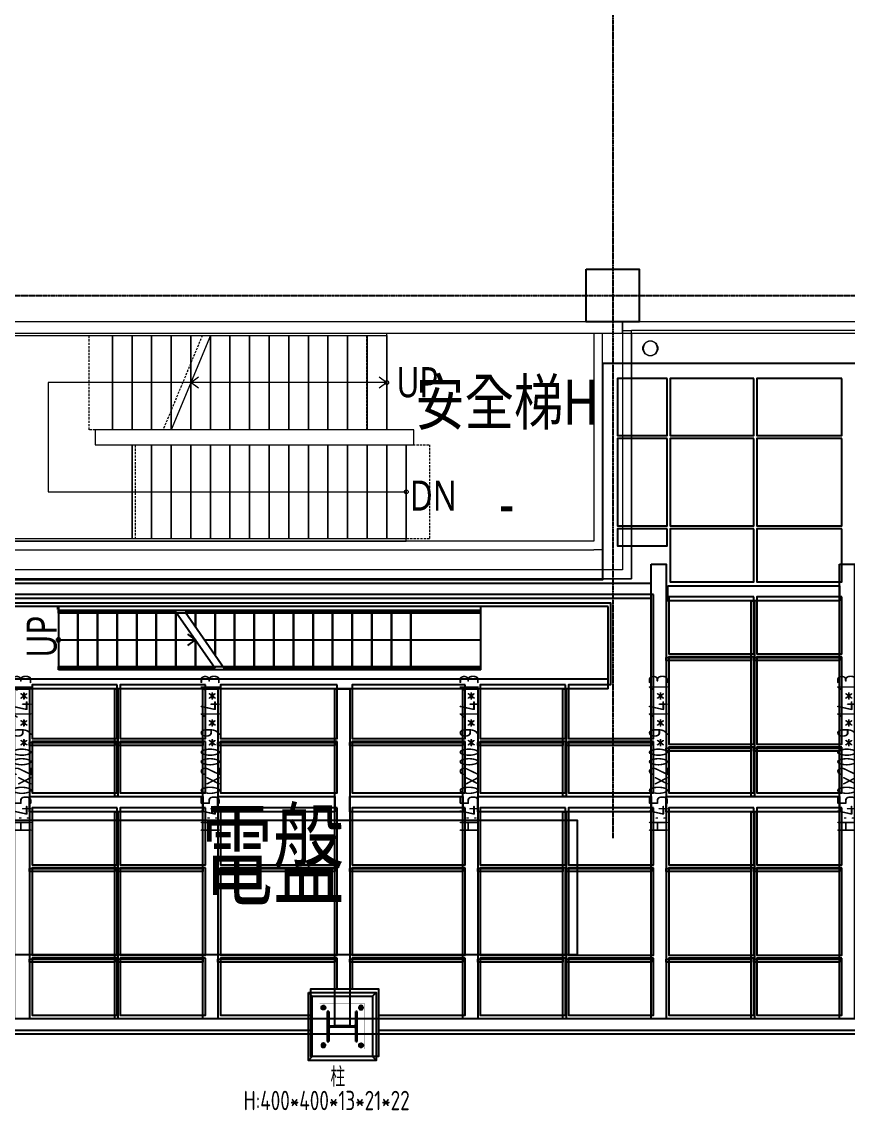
# Model space of a CAD drawing. Extents: x -3450 to 27857, y -1288 to 11880.
# Drawn here: x 6896 to 7993, y -1081 to 363 of the extents above; entities that cross this region are included whole.
import ezdxf
from ezdxf.enums import TextEntityAlignment as Align

# ---------------------------------------------------------------- set-up
doc = ezdxf.new("R2010")
doc.units = 0
for name, pattern in [('188K-SM-03-F20-MECH-鋼構-Y2257103$0$188K-SM-03-F10-MECH-鋼構-Y2257103$0$CENTER', [2, 1.25, -0.25, 0.25, -0.25]), ('X-S-FAB-L20$0$COL-CEN-LIN', [3.25, 2.5, -0.25, 0.25, -0.25]), ('X-S-FAB-L20$0$JJP_虛線(退縮線、投影線、地下室範圍、非屬本工程、圖面分區)', [0.45, 0.3, -0.15]), ('X-S-FAB-L20$0$虛線', [0.004233, 0.002117, -0.002117])]:
    doc.linetypes.add(name, pattern=pattern)
for name, color, linetype in [('188K-SM-03-F20-MECH-EQ-Y2257103$0$06-空調-空調', 21, 'Continuous'), ('188K-SM-03-F20-MECH-鋼構-Y2257103$0$188K-SM-03-F10-MECH-鋼構-Y2257103$0$0-Block Center-Line', 1, '188K-SM-03-F20-MECH-鋼構-Y2257103$0$188K-SM-03-F10-MECH-鋼構-Y2257103$0$CENTER'), ('188K-SM-03-F20-MECH-鋼構-Y2257103$0$188K-SM-03-F10-MECH-鋼構-Y2257103$0$0-CF-AAS-鋼構', 241, 'Continuous'), ('188K-SM-03-F20-MECH-鋼構-Y2257103$0$188K-SM-03-F10-MECH-鋼構-Y2257103$0$X-S-FAB-L20$0$1_l20平面圖_1_A-RAIL', 9, 'Continuous'), ('188K-SM-03-F20-MECH-鋼構-Y2257103$0$188K-SM-03-F10-MECH-鋼構-Y2257103$0$X-S-FAB-L20$0$1_l20平面圖_1_A-STRS', 9, 'Continuous'), ('188K-SM-03-F20-MECH-鋼構-Y2257103$0$188K-SM-03-F10-MECH-鋼構-Y2257103$0$X-S-FAB-L20$0$1_l20平面圖_1_A-TEXT', 9, 'Continuous'), ('188K-SM-03-F20-MECH-鋼構-Y2257103$0$188K-SM-03-F10-MECH-鋼構-Y2257103$0$X-S-FAB-L20$0$1_l20平面圖_1_S-BEAM-SHOW', 9, 'Continuous'), ('X-S-FAB-L20$0$1_l20平面圖_1_A-OBJE-MEP', 8, 'Continuous'), ('X-S-FAB-L20$0$1_l20平面圖_1_A-STRS', 8, 'Continuous'), ('X-S-FAB-L20$0$1_l20平面圖_1_A-TEXT', 8, 'Continuous'), ('X-S-FAB-L20$0$1_l20平面圖_1_A-WALL-EX', 8, 'Continuous'), ('X-S-FAB-L20$0$1_l20平面圖_1_A-WALL-IN', 8, 'Continuous'), ('X-S-FAB-L20$0$1_l20平面圖_1_A-ZONE', 8, 'Continuous'), ('X-S-FAB-L20$0$1_l20平面圖_1_S-SLAB-SHOW', 8, 'Continuous'), ('X-S-FAB-L20$0$BLOCK', 8, 'Continuous'), ('X-S-FAB-L20$0$CCL', 8, 'X-S-FAB-L20$0$COL-CEN-LIN'), ('X-S-FAB-L20$0$COL-S', 8, 'Continuous'), ('X-S-FAB-L20$0$Steel Frame-188K', 8, 'Continuous')]:
    doc.layers.add(name, color=color, linetype=linetype)
doc.styles.add('188K-SM-03-F20-MECH-EQ-Y2257103$0$00-AEX$0$HKEC', font='romans.shx', dxfattribs={"bigfont": 'china.shx'})
doc.styles.add('188K-SM-03-F20-MECH-鋼構-Y2257103$0$188K-SM-03-F10-MECH-鋼構-Y2257103$0$X-F2-L05-E-PPB-EQ-50K$0$AA-TXT', font='isocp.shx', dxfattribs={"width": 0.8, "bigfont": 'china.shx'})
doc.styles.add('188K-SM-03-F20-MECH-鋼構-Y2257103$0$188K-SM-03-F10-MECH-鋼構-Y2257103$0$X-S-FAB-L20$0$Standard', font='', dxfattribs={"width": 0.8})
doc.styles.add('X-S-FAB-L20$0$Standard', font='', dxfattribs={"width": 0.8})
doc.styles.get('188K-SM-03-F20-MECH-鋼構-Y2257103$0$188K-SM-03-F10-MECH-鋼構-Y2257103$0$X-S-FAB-L20$0$Standard').set_extended_font_data('Microsoft JhengHei')
doc.styles.get('X-S-FAB-L20$0$Standard').set_extended_font_data('Microsoft JhengHei')

# ---------------------------------------------------------------- blocks, each defined once
blk = doc.blocks.new('X-S-FAB-L20$0$FAB2-L05')
at = {"layer": 'X-S-FAB-L20$0$CCL'}
for p, q in [((-18480, 11005), (-18480, 0)), ((-26880, 720), (1210, 720))]:
    blk.add_line(p, q, dxfattribs=at)
at = {"layer": 'X-S-FAB-L20$0$COL-S'}
blk.add_lwpolyline([(-18515, 755), (-18445, 755), (-18445, 685), (-18515, 685)], close=True, dxfattribs=at)
blk = doc.blocks.new('X-S-FAB-L20$0$A$C75d98542')
at = {"layer": 'X-S-FAB-L20$0$Steel Frame-188K'}
for points in [[(10800, -116.2), (10175, -116.2), (10175, -200), (10041.2, -200), (10041.2, 90), (5067, 90), (5067, -197.2), (4254.4, -197.2), (4254.4, 90), (-55, 90), (-55, -740)], [(3930, -795), (4680, -795)], [(4770, -795), (5520, -795)]]:
    blk.add_lwpolyline(points, dxfattribs=at)
for points in [[(5152.9, 70), (5087, 70), (5087, -5.5), (5152.9, -5.5)], [(5268, 70), (5157, 70), (5157, -5.5), (5268, -5.5)], [(5385, 70), (5272, 70), (5272, -5.5), (5385, -5.5)], [(5152.9, -9.5), (5087, -9.5), (5087, -125.5), (5152.9, -125.5)], [(5268, -9.5), (5157, -9.5), (5157, -125.5), (5268, -125.5)], [(5385, -9.5), (5272, -9.5), (5272, -125.5), (5385, -125.5)], [(5152.9, -129.5), (5087, -129.5), (5087, -152.2), (5152.9, -152.2)], [(5268, -129.5), (5157, -129.5), (5157, -152.2), (5157, -200), (5268, -200)], [(5385, -129.5), (5272, -129.5), (5272, -200), (5385, -200)], [(5135, -216.5), (4254.4, -216.5), (4254.4, -242.2), (4219.4, -242.2), (4219.4, -324.2), (4267.8, -324.2), (4267.8, -227.7), (5077.8, -227.7), (5077.8, -336.7), (5022, -336.7), (5022, -408), (5135, -408)], [(5268, -220), (5155, -220), (5155, -295.5), (5268, -295.5)], [(5385, -220), (5272, -220), (5272, -295.5), (5385, -295.5)], [(5268, -299.5), (5155, -299.5), (5155, -415.5), (5268, -415.5)], [(5385, -299.5), (5272, -299.5), (5272, -415.5), (5385, -415.5)], [(4423, -336.7), (4310, -336.7), (4310, -408), (4423, -408)], [(4540, -336.7), (4427, -336.7), (4427, -408), (4540, -408)], [(4715, -336.7), (4560, -336.7), (4560, -408), (4715, -408)], [(4885, -336.7), (4735, -336.7), (4735, -408), (4885, -408)], [(5018, -336.7), (4905, -336.7), (4905, -408), (5018, -408)], [(4423, -412), (4310, -412), (4310, -480), (4423, -480)], [(4540, -412), (4427, -412), (4427, -480), (4540, -480)], [(4715, -412), (4560, -412), (4560, -480), (4715, -480)], [(4885, -412), (4735, -412), (4735, -480), (4885, -480)], [(5018, -412), (4905, -412), (4905, -480), (5018, -480)], [(5135, -412), (5022, -412), (5022, -480), (5135, -480)], [(5268, -419.5), (5155, -419.5), (5155, -480), (5268, -480)], [(5385, -419.5), (5272, -419.5), (5272, -480), (5385, -480)], [(4423, -500), (4310, -500), (4310, -575.5), (4423, -575.5)], [(4540, -500), (4427, -500), (4427, -575.5), (4540, -575.5)], [(4715, -500), (4560, -500), (4560, -575.5), (4715, -575.5)], [(4885, -500), (4735, -500), (4735, -575.5), (4885, -575.5)], [(5018, -500), (4905, -500), (4905, -575.5), (5018, -575.5)], [(5135, -500), (5022, -500), (5022, -575.5), (5135, -575.5)], [(5268, -500), (5155, -500), (5155, -575.5), (5268, -575.5)], [(5385, -500), (5272, -500), (5272, -575.5), (5385, -575.5)], [(4423, -579.5), (4310, -579.5), (4310, -695.5), (4423, -695.5)], [(4540, -579.5), (4427, -579.5), (4427, -695.5), (4540, -695.5)], [(4715, -579.5), (4560, -579.5), (4560, -695.5), (4715, -695.5)], [(4885, -579.5), (4735, -579.5), (4735, -695.5), (4885, -695.5)], [(5018, -579.5), (4905, -579.5), (4905, -695.5), (5018, -695.5)], [(5135, -579.5), (5022, -579.5), (5022, -695.5), (5135, -695.5)], [(5268, -579.5), (5155, -579.5), (5155, -695.5), (5268, -695.5)], [(5385, -579.5), (5272, -579.5), (5272, -695.5), (5385, -695.5)], [(4423, -699.5), (4310, -699.5), (4310, -775), (4423, -775)], [(4540, -699.5), (4427, -699.5), (4427, -775), (4540, -775)], [(4715, -699.5), (4560, -699.5), (4560, -775), (4680, -775), (4680, -740), (4715, -740)], [(4885, -699.5), (4735, -699.5), (4735, -740), (4770, -740), (4770, -775), (4885, -775)], [(5018, -699.5), (4905, -699.5), (4905, -775), (5018, -775)], [(5135, -699.5), (5022, -699.5), (5022, -775), (5135, -775)], [(5268, -699.5), (5155, -699.5), (5155, -775), (5268, -775)], [(5385, -699.5), (5272, -699.5), (5272, -775), (5385, -775)], [(4680, -740), (4770, -740), (4770, -830), (4680, -830)]]:
    blk.add_lwpolyline(points, close=True, dxfattribs=at)
blk = doc.blocks.new('X-S-FAB-L20')
at = {"layer": 'X-S-FAB-L20$0$1_l20平面圖_1_A-OBJE-MEP', "color": 8, "lineweight": 0, "ltscale": 10, "flags": 128}
blk.add_lwpolyline([(7739.5, -70, 1), (7720.5, -70, 1)], format="xyb", close=True, dxfattribs=at)
at = {"layer": 'X-S-FAB-L20$0$1_l20平面圖_1_A-OBJE-MEP', "color": 8, "lineweight": 0, "ltscale": 10}
blk.add_circle((7730, -70), 10, dxfattribs=at)
at = {"layer": 'X-S-FAB-L20$0$1_l20平面圖_1_A-STRS', "color": 12, "lineweight": 0, "ltscale": 10}
for p, q in [((6868, -53), (6985.3, -53)), ((6868, -53), (7016, -53)), ((6985.3, -53), (7016, -53)), ((7016, -53), (7380, -53)), ((7016, -53), (7016, -178)), ((7016, -53), (7016, -178)), ((7016, -53), (7016, -178)), ((7016, -178), (7016, -53)), ((7016, -53), (7042, -53)), ((7016, -53), (7016, -178)), ((7042, -53), (7042, -178)), ((7042, -178), (7042, -53)), ((7042, -53), (7068, -53)), ((7042, -53), (7042, -178)), ((7068, -53), (7068, -178)), ((7068, -178), (7068, -53)), ((7068, -53), (7094, -53)), ((7068, -53), (7068, -178)), ((7094, -53), (7094, -178)), ((7094, -178), (7094, -53)), ((7094, -53), (7120, -53)), ((7094, -53), (7094, -178)), ((7146, -53), (7094, -178)), ((7120, -53), (7120, -178)), ((7120, -178), (7120, -53)), ((7120, -53), (7146, -53)), ((7120, -53), (7120, -178)), ((7146, -53), (7146, -178)), ((7146, -178), (7146, -53)), ((7146, -53), (7172, -53)), ((7146, -53), (7146, -178)), ((7146, -53), (7380, -53)), ((7146, -53), (7146, -178)), ((7146, -178), (7146, -53)), ((7146, -53), (7172, -53)), ((7146, -53), (7146, -178)), ((7172, -53), (7172, -178)), ((7172, -178), (7172, -53)), ((7172, -53), (7198, -53)), ((7172, -53), (7172, -178)), ((7172, -53), (7172, -178)), ((7172, -178), (7172, -53)), ((7172, -53), (7198, -53)), ((7172, -53), (7172, -178)), ((7198, -53), (7198, -178)), ((7198, -178), (7198, -53)), ((7198, -53), (7224, -53)), ((7198, -53), (7198, -178)), ((7198, -53), (7198, -178)), ((7198, -178), (7198, -53)), ((7198, -53), (7224, -53)), ((7198, -53), (7198, -178)), ((7224, -53), (7224, -178)), ((7224, -178), (7224, -53)), ((7224, -53), (7250, -53)), ((7224, -53), (7224, -178)), ((7224, -53), (7224, -178)), ((7224, -178), (7224, -53)), ((7224, -53), (7250, -53)), ((7224, -53), (7224, -178)), ((7250, -53), (7250, -178)), ((7250, -178), (7250, -53)), ((7250, -53), (7276, -53)), ((7250, -53), (7250, -178)), ((7250, -53), (7250, -178)), ((7250, -178), (7250, -53)), ((7250, -53), (7276, -53)), ((7250, -53), (7250, -178)), ((7276, -53), (7276, -178)), ((7276, -178), (7276, -53)), ((7276, -53), (7302, -53)), ((7276, -53), (7276, -178)), ((7276, -53), (7276, -178)), ((7276, -178), (7276, -53)), ((7276, -53), (7302, -53)), ((7276, -53), (7276, -178)), ((7302, -53), (7302, -178)), ((7302, -178), (7302, -53)), ((7302, -53), (7328, -53)), ((7302, -53), (7302, -178)), ((7302, -53), (7302, -178)), ((7302, -178), (7302, -53)), ((7302, -53), (7328, -53)), ((7302, -53), (7302, -178)), ((7328, -53), (7328, -178)), ((7328, -178), (7328, -53)), ((7328, -53), (7354, -53)), ((7328, -53), (7328, -178)), ((7328, -53), (7328, -178)), ((7328, -178), (7328, -53)), ((7328, -53), (7354, -53)), ((7328, -53), (7328, -178)), ((7354, -53), (7354, -178)), ((7354, -178), (7354, -53)), ((7354, -53), (7380, -53)), ((7354, -53), (7354, -178)), ((7354, -53), (7354, -178)), ((7354, -178), (7354, -53)), ((7354, -53), (7380, -53)), ((7354, -53), (7354, -178)), ((7380, -53), (7380, -178)), ((7380, -53), (7380, -178)), ((7380, -53), (7380, -178)), ((7380, -53), (7380, -178)), ((7120, -115.5), (7120, -178)), ((7120, -178), (7120, -115.5)), ((7120, -115.5), (7120, -178)), ((7016, -178), (6993, -178)), ((6993, -178), (6993, -198)), ((7016, -178), (6993, -178)), ((6993, -178), (6993, -198)), ((7380, -178), (7016, -178)), ((7042, -178), (7016, -178)), ((7068, -178), (7042, -178)), ((7094, -178), (7068, -178)), ((7120, -178), (7094, -178)), ((7380, -178), (7094, -178)), ((7120, -178), (7094, -178)), ((7146, -178), (7120, -178)), ((7146, -178), (7120, -178)), ((7172, -178), (7146, -178)), ((7172, -178), (7146, -178)), ((7198, -178), (7172, -178)), ((7198, -178), (7172, -178)), ((7224, -178), (7198, -178)), ((7224, -178), (7198, -178)), ((7250, -178), (7224, -178)), ((7250, -178), (7224, -178)), ((7276, -178), (7250, -178)), ((7276, -178), (7250, -178)), ((7302, -178), (7276, -178)), ((7302, -178), (7276, -178)), ((7328, -178), (7302, -178)), ((7328, -178), (7302, -178)), ((7354, -178), (7328, -178)), ((7354, -178), (7328, -178)), ((7380, -178), (7354, -178)), ((7380, -178), (7354, -178)), ((6993, -198), (7042, -198)), ((6993, -198), (7042, -198)), ((7042, -198), (7406, -198)), ((7042, -323), (7042, -198)), ((7042, -323), (7042, -198)), ((7042, -198), (7042, -323)), ((7042, -323), (7042, -198)), ((7042, -198), (7068, -198)), ((7068, -323), (7068, -198)), ((7068, -198), (7068, -323)), ((7068, -323), (7068, -198)), ((7068, -198), (7094, -198)), ((7094, -323), (7094, -198)), ((7094, -198), (7094, -323)), ((7094, -323), (7094, -198)), ((7094, -198), (7120, -198)), ((7120, -323), (7120, -198)), ((7120, -198), (7120, -323)), ((7120, -323), (7120, -198)), ((7120, -198), (7146, -198)), ((7146, -323), (7146, -198)), ((7146, -198), (7146, -323)), ((7146, -323), (7146, -198)), ((7146, -198), (7172, -198)), ((7172, -323), (7172, -198)), ((7172, -198), (7172, -323)), ((7172, -323), (7172, -198)), ((7172, -198), (7198, -198)), ((7198, -323), (7198, -198)), ((7198, -198), (7198, -323)), ((7198, -323), (7198, -198)), ((7198, -198), (7224, -198)), ((7224, -323), (7224, -198)), ((7224, -198), (7224, -323)), ((7224, -323), (7224, -198)), ((7224, -198), (7250, -198)), ((7250, -323), (7250, -198)), ((7250, -198), (7250, -323)), ((7250, -323), (7250, -198)), ((7250, -198), (7276, -198)), ((7276, -323), (7276, -198)), ((7276, -198), (7276, -323)), ((7276, -323), (7276, -198)), ((7276, -198), (7302, -198)), ((7302, -323), (7302, -198)), ((7302, -198), (7302, -323)), ((7302, -323), (7302, -198)), ((7302, -198), (7328, -198)), ((7328, -323), (7328, -198)), ((7328, -198), (7328, -323)), ((7328, -323), (7328, -198)), ((7328, -198), (7354, -198)), ((7354, -323), (7354, -198)), ((7354, -198), (7354, -323)), ((7354, -323), (7354, -198)), ((7354, -198), (7380, -198)), ((7380, -323), (7380, -198)), ((7380, -198), (7380, -323)), ((7380, -323), (7380, -198)), ((7380, -198), (7406, -198)), ((7406, -323), (7406, -198)), ((7406, -198), (7406, -323)), ((7042, -323), (6868, -323)), ((7042, -323), (6868, -323)), ((7406, -323), (7042, -323)), ((7068, -323), (7042, -323)), ((7094, -323), (7068, -323)), ((7120, -323), (7094, -323)), ((7146, -323), (7120, -323)), ((7172, -323), (7146, -323)), ((7198, -323), (7172, -323)), ((7224, -323), (7198, -323)), ((7250, -323), (7224, -323)), ((7276, -323), (7250, -323)), ((7302, -323), (7276, -323)), ((7328, -323), (7302, -323)), ((7354, -323), (7328, -323)), ((7380, -323), (7354, -323)), ((7406, -323), (7380, -323))]:
    blk.add_line(p, q, dxfattribs=at)
at = {"layer": 'X-S-FAB-L20$0$1_l20平面圖_1_A-STRS', "color": 12, "linetype": 'X-S-FAB-L20$0$虛線', "lineweight": 0, "ltscale": 10}
for p, q in [((6868, -53), (6985.3, -53)), ((6985.3, -53), (7016, -53)), ((7016, -53), (7135.2, -53)), ((7016, -178), (6993, -178)), ((6993, -178), (6993, -198)), ((7083.2, -178), (7016, -178)), ((6993, -198), (7042, -198)), ((7042, -198), (7406, -198)), ((7042, -323), (6868, -323)), ((7406, -323), (7042, -323))]:
    blk.add_line(p, q, dxfattribs=at)
at = {"layer": 'X-S-FAB-L20$0$1_l20平面圖_1_A-STRS', "color": 12, "linetype": 'X-S-FAB-L20$0$JJP_虛線(退縮線、投影線、地下室範圍、非屬本工程、圖面分區)', "lineweight": 0, "ltscale": 10}
for p, q in [((6868, -53), (7016, -53)), ((6985.3, -178), (6985.3, -53)), ((6985.3, -178), (6985.3, -53)), ((7016, -53), (7016, -178)), ((7016, -53), (7016, -178)), ((7016, -53), (7016, -178)), ((7016, -178), (7016, -53)), ((7016, -53), (7042, -53)), ((7016, -53), (7016, -178)), ((7042, -53), (7042, -178)), ((7042, -178), (7042, -53)), ((7042, -53), (7068, -53)), ((7042, -53), (7042, -178)), ((7068, -53), (7068, -178)), ((7068, -178), (7068, -53)), ((7068, -53), (7094, -53)), ((7068, -53), (7068, -178)), ((7135.2, -53), (7083.2, -178)), ((7094, -53), (7094, -152)), ((7094, -152), (7094, -53)), ((7094, -53), (7120, -53)), ((7094, -53), (7094, -152)), ((7120, -53), (7120, -89.5)), ((7120, -89.5), (7120, -53)), ((7120, -53), (7135.2, -53)), ((7120, -53), (7120, -89.5)), ((7353.6, -178), (7353.6, -53)), ((7353.6, -178), (7353.6, -53)), ((6993, -178), (6985.3, -178)), ((6993, -178), (6985.3, -178)), ((7016, -178), (6993, -178)), ((6993, -178), (6993, -198)), ((7042, -178), (7016, -178)), ((7068, -178), (7042, -178)), ((7083.2, -178), (7068, -178)), ((6993, -198), (7042, -198)), ((7042, -323), (7042, -198)), ((7042, -323), (7042, -198)), ((7042, -198), (7042, -323)), ((7042, -323), (7042, -198)), ((7042, -198), (7068, -198)), ((7046.7, -323), (7046.7, -198)), ((7046.7, -323), (7046.7, -198)), ((7068, -323), (7068, -198)), ((7068, -198), (7068, -323)), ((7068, -323), (7068, -198)), ((7068, -198), (7094, -198)), ((7094, -323), (7094, -198)), ((7094, -198), (7094, -323)), ((7094, -323), (7094, -198)), ((7094, -198), (7120, -198)), ((7120, -323), (7120, -198)), ((7120, -198), (7120, -323)), ((7120, -323), (7120, -198)), ((7120, -198), (7146, -198)), ((7146, -323), (7146, -198)), ((7146, -198), (7146, -323)), ((7146, -323), (7146, -198)), ((7146, -198), (7172, -198)), ((7172, -323), (7172, -198)), ((7172, -198), (7172, -323)), ((7172, -323), (7172, -198)), ((7172, -198), (7198, -198)), ((7198, -323), (7198, -198)), ((7198, -198), (7198, -323)), ((7198, -323), (7198, -198)), ((7198, -198), (7224, -198)), ((7224, -323), (7224, -198)), ((7224, -198), (7224, -323)), ((7224, -323), (7224, -198)), ((7224, -198), (7250, -198)), ((7250, -323), (7250, -198)), ((7250, -198), (7250, -323)), ((7250, -323), (7250, -198)), ((7250, -198), (7276, -198)), ((7276, -323), (7276, -198)), ((7276, -198), (7276, -323)), ((7276, -323), (7276, -198)), ((7276, -198), (7302, -198)), ((7302, -323), (7302, -198)), ((7302, -198), (7302, -323)), ((7302, -323), (7302, -198)), ((7302, -198), (7328, -198)), ((7328, -323), (7328, -198)), ((7328, -198), (7328, -323)), ((7328, -323), (7328, -198)), ((7328, -198), (7354, -198)), ((7354, -323), (7354, -198)), ((7354, -198), (7354, -323)), ((7354, -323), (7354, -198)), ((7354, -198), (7380, -198)), ((7380, -323), (7380, -198)), ((7380, -198), (7380, -323)), ((7380, -323), (7380, -198)), ((7380, -198), (7406, -198)), ((7406, -198), (7436.7, -198)), ((7406, -198), (7436.7, -198)), ((7406, -323), (7406, -198)), ((7406, -198), (7406, -323)), ((7436.7, -198), (7436.7, -323)), ((7436.7, -198), (7436.7, -323)), ((7042, -323), (6868, -323)), ((7068, -323), (7042, -323)), ((7094, -323), (7068, -323)), ((7120, -323), (7094, -323)), ((7146, -323), (7120, -323)), ((7172, -323), (7146, -323)), ((7198, -323), (7172, -323)), ((7224, -323), (7198, -323)), ((7250, -323), (7224, -323)), ((7276, -323), (7250, -323)), ((7302, -323), (7276, -323)), ((7328, -323), (7302, -323)), ((7354, -323), (7328, -323)), ((7380, -323), (7354, -323)), ((7406, -323), (7380, -323)), ((7436.7, -323), (7406, -323)), ((7436.7, -323), (7406, -323))]:
    blk.add_line(p, q, dxfattribs=at)
at = {"layer": 'X-S-FAB-L20$0$1_l20平面圖_1_A-STRS', "color": 8, "lineweight": 0, "ltscale": 10}
for p, q in [((7016, -115.5), (6930.5, -115.5)), ((6930.5, -115.5), (6930.5, -260.5)), ((7354, -115.5), (7016, -115.5)), ((7120, -115.5), (7130, -108)), ((7354, -115.5), (7120, -115.5)), ((7130, -123), (7120, -115.5)), ((7380, -115.5), (7354, -115.5)), ((7380, -115.5), (7354, -115.5)), ((7370, -108), (7380, -115.5)), ((7380, -115.5), (7370, -123)), ((6930.5, -260.5), (7042, -260.5)), ((7042, -260.5), (7380, -260.5)), ((7380, -260.5), (7406, -260.5))]:
    blk.add_line(p, q, dxfattribs=at)
at = {"layer": 'X-S-FAB-L20$0$1_l20平面圖_1_A-STRS', "color": 8, "lineweight": 0, "ltscale": 10, "flags": 128}
for points in [[(7380, -118, -1), (7380, -113, -1)], [(7406, -263, -1), (7406, -258, -1)]]:
    blk.add_lwpolyline(points, format="xyb", close=True, dxfattribs=at)
at = {"layer": 'X-S-FAB-L20$0$1_l20平面圖_1_A-WALL-EX', "color": 4, "lineweight": 0, "ltscale": 10}
blk.add_line((7705, -35), (7693, -35), dxfattribs=at)
blk.add_line((7705, -35), (7693, -35), dxfattribs=at)
at = {"layer": 'X-S-FAB-L20$0$1_l20平面圖_1_A-WALL-EX', "color": 6, "lineweight": 0, "ltscale": 10}
for p, q in [((7693, -35), (7693, -46.5)), ((7693, -46.5), (7705, -46.5)), ((7693, -46.5), (7705, -46.5)), ((12670, -46.5), (7705, -46.5))]:
    blk.add_line(p, q, dxfattribs=at)
at = {"layer": 'X-S-FAB-L20$0$1_l20平面圖_1_A-WALL-EX', "color": 6, "lineweight": 0, "ltscale": 10, "flags": 128}
for points in [[(7693, -35), (7693, -364)], [(7705, -35), (7693, -35)], [(7705, -364), (7705, -46.5)], [(7705, -50), (7705, -46.5)], [(7705, -50), (12670, -50)], [(7693, -364), (6827, -364)], [(7705, -376), (7705, -364)], [(6815, -376), (7705, -376)]]:
    blk.add_lwpolyline(points, dxfattribs=at)
at = {"layer": 'X-S-FAB-L20$0$1_l20平面圖_1_A-WALL-EX', "color": 4, "lineweight": 0, "ltscale": 10, "flags": 128}
blk.add_lwpolyline([(12673.5, -35), (7705, -35)], dxfattribs=at)
at = {"layer": 'X-S-FAB-L20$0$1_l20平面圖_1_A-WALL-EX', "color": 12, "lineweight": 0, "ltscale": 10, "flags": 128}
blk.add_lwpolyline([(7705, -50), (12670, -50)], dxfattribs=at)
blk.add_lwpolyline([(7705, -50), (12670, -50)], dxfattribs=at)
at = {"layer": 'X-S-FAB-L20$0$1_l20平面圖_1_A-WALL-IN', "color": 3, "lineweight": 0, "ltscale": 10, "flags": 128}
for points in [[(7645, -35), (6875, -35)], [(7693, -50), (7693, -35)], [(6865, -50), (7655, -50)], [(7655, -50), (7655, -326)], [(7666.3, -50), (7693, -50)], [(7666.3, -337.3), (7666.3, -50)], [(7655, -326), (6865, -326)], [(6865, -337.3), (7655, -337.3)], [(7666.3, -337.3), (7655, -337.3)]]:
    blk.add_lwpolyline(points, dxfattribs=at)
at = {"layer": 'X-S-FAB-L20$0$1_l20平面圖_1_S-SLAB-SHOW', "color": 15, "lineweight": 0, "ltscale": 10, "flags": 128}
blk.add_lwpolyline([(7705, -376), (6815, -376), (6815, -326), (7406, -326), (7406, -198), (7416, -198), (7416, -178), (7380, -178), (7380, -50), (7705, -50)], close=True, dxfattribs=at)
at = {"layer": 'X-S-FAB-L20$0$BLOCK'}
blk.add_blockref('X-S-FAB-L20$0$FAB2-L05', (26160, -720), dxfattribs=at)
at = {"layer": 'X-S-FAB-L20$0$Steel Frame-188K'}
blk.add_blockref('X-S-FAB-L20$0$A$C75d98542', (2599.3, -180), dxfattribs=at)
at = {"layer": 'X-S-FAB-L20$0$1_l20平面圖_1_A-TEXT', "color": 6, "linetype": 'Continuous', "lineweight": 0, "char_height": 40, "attachment_point": 4, "style": 'X-S-FAB-L20$0$Standard'}
for s, insert in [('\\A1;{\\pql;\\fMicrosoft JhengHei|b0|i0|c136|p34;UP}', (7393, -115.2)), ('\\A1;{\\pql;\\fMicrosoft JhengHei|b0|i0|c136|p34;DN}', (7410.8, -265.5))]:
    blk.add_mtext(s, dxfattribs=dict(at, insert=insert))
at = {"layer": 'X-S-FAB-L20$0$1_l20平面圖_1_A-ZONE', "color": 59, "linetype": 'Continuous', "lineweight": 0, "char_height": 60, "attachment_point": 2, "style": 'X-S-FAB-L20$0$Standard'}
for s, insert in [('\\A1;{\\pqc;\\pt0;\\fMicrosoft JhengHei|b0|i0|c136|p34;安全梯H}', (7539.3, -111.5)), ('\\A1;{\\pqc;\\pt0;\\fMicrosoft JhengHei|b0|i0|c136|p34;-}', (7539.3, -245.6))]:
    blk.add_mtext(s, dxfattribs=dict(at, insert=insert))
blk = doc.blocks.new('188K-SM-03-F20-MECH-EQ-Y2257103')
at = {"color": 1, "ltscale": 1000}
blk.add_lwpolyline([(6840.02, -875), (6840.02, -696.25), (7633.021, -696.25), (7633.021, -875)], close=True, dxfattribs=at)
at = {"layer": '188K-SM-03-F20-MECH-EQ-Y2257103$0$06-空調-空調', "ltscale": 1000, "style": '188K-SM-03-F20-MECH-EQ-Y2257103$0$00-AEX$0$HKEC', "width": 0.8}
blk.add_text('電盤', height=125, dxfattribs=at).set_placement((7134.123, -846.58), align=Align.BOTTOM_LEFT)
blk = doc.blocks.new('*U1062')
blk.add_circle((0, 0), 24.5)
at = {"layer": '188K-SM-03-F20-MECH-鋼構-Y2257103$0$188K-SM-03-F10-MECH-鋼構-Y2257103$0$0-Block Center-Line'}
for p, q in [((0, -34), (0, 34)), ((-34, 0), (34, 0))]:
    blk.add_line(p, q, dxfattribs=at)
blk = doc.blocks.new('188K-SM-03-F20-MECH-鋼構-Y2257103$0$AUDIT_I_250817102654-3')
for p, q in [((200, 200), (-200, 200)), ((-200, 200), (-200, 179)), ((-28.5, 179), (-200, 179)), ((-6.5, 157), (-6.5, -157)), ((0, 200), (0, -200)), ((6.5, 157), (6.5, -157)), ((200, 179), (28.5, 179)), ((200, 179), (200, 200)), ((-200, -179), (-28.5, -179)), ((-200, -179), (-200, -200)), ((-200, -200), (200, -200)), ((28.5, -179), (200, -179)), ((200, -200), (200, -179))]:
    blk.add_line(p, q)
for centre, start, end in [((-28.5, 157), 0, 90), ((28.5, 157), 90, 180), ((-28.5, -157), 270, 360), ((28.5, -157), 180, 270)]:
    blk.add_arc(centre, 22, start, end)
blk = doc.blocks.new('188K-SM-03-F20-MECH-鋼構-Y2257103$0$188K-SM-03-F10-MECH-鋼構-Y2257103$0$A$C1e76e784')
for p, q in [((50, 850), (0, 900)), ((850, 850), (900, 900)), ((0, 0), (50, 50)), ((850, 50), (900, 0))]:
    blk.add_line(p, q)
for points in [[(0, 900), (900, 900), (900, 0), (0, 0)], [(50, 850), (850, 850), (850, 50), (50, 50)]]:
    blk.add_lwpolyline(points, close=True)
at = {"color": 3, "const_width": 1}
blk.add_lwpolyline([(150, 750), (750, 750), (750, 150), (150, 150)], close=True, dxfattribs=at)
at = {"yscale": 1.083333333333333, "zscale": 1.083333333333333, "rotation": 180}
for p, xscale in [((200, 700), 1.083333333333333), ((700, 700), -1.083333333333333)]:
    blk.add_blockref('*U1062', p, dxfattribs=dict(at, xscale=xscale))
at = {"rotation": 90}
blk.add_blockref('188K-SM-03-F20-MECH-鋼構-Y2257103$0$AUDIT_I_250817102654-3', (450, 450), dxfattribs=at)
at = {"yscale": 1.083333333333333, "zscale": 1.083333333333333}
for p, xscale in [((200, 200), -1.083333333333333), ((700, 200), 1.083333333333333)]:
    blk.add_blockref('*U1062', p, dxfattribs=dict(at, xscale=xscale))
blk = doc.blocks.new('188K-SM-03-F20-MECH-鋼構-Y2257103$0$A$C3848be83')
for points in [[(-10636.9, -29), (-10636.9, -289), (-10641, -289), (-10641, -29)], [(-10754, -104.5), (-10641, -104.5), (-10641, -108.5), (-10754, -108.5)], [(-10636.9, -104.5), (-10524, -104.5), (-10524, -108.5), (-10636.9, -108.5)], [(-11481.9, -145.7), (-11481.9, -289), (-11486, -289), (-11486, -145.7)], [(-10886.9, -145.7), (-10886.9, -289), (-10891, -289), (-10891, -145.7)], [(-11599, -217), (-11486, -217), (-11486, -221), (-11599, -221)], [(-11481.9, -217), (-11369, -217), (-11369, -221), (-11481.9, -221)], [(-11349, -217), (-11194, -217), (-11194, -221), (-11349, -221)], [(-11174, -217), (-11024, -217), (-11024, -221), (-11174, -221)], [(-11004, -217), (-10891, -217), (-10891, -221), (-11004, -221)], [(-10886.9, -217), (-10774, -217), (-10774, -221), (-10886.9, -221)], [(-10754, -224.5), (-10641, -224.5), (-10641, -228.5), (-10754, -228.5)], [(-10636.9, -224.5), (-10524, -224.5), (-10524, -228.5), (-10636.9, -228.5)], [(-11481.9, -309), (-11481.9, -584), (-11486, -584), (-11486, -309)], [(-10886.9, -309), (-10886.9, -584), (-10891, -584), (-10891, -309)], [(-10636.9, -309), (-10636.9, -584), (-10641, -584), (-10641, -309)], [(-11599, -384.5), (-11486, -384.5), (-11486, -388.5), (-11599, -388.5)], [(-11481.9, -384.5), (-11369, -384.5), (-11369, -388.5), (-11481.9, -388.5)], [(-11349, -384.5), (-11194, -384.5), (-11194, -388.5), (-11349, -388.5)], [(-11174, -384.5), (-11024, -384.5), (-11024, -388.5), (-11174, -388.5)], [(-11004, -384.5), (-10891, -384.5), (-10891, -388.5), (-11004, -388.5)], [(-10886.9, -384.5), (-10774, -384.5), (-10774, -388.5), (-10886.9, -388.5)], [(-10754, -384.5), (-10641, -384.5), (-10641, -388.5), (-10754, -388.5)], [(-10636.9, -384.5), (-10524, -384.5), (-10524, -388.5), (-10636.9, -388.5)], [(-11599, -504.5), (-11486, -504.5), (-11486, -508.5), (-11599, -508.5)], [(-11481.9, -504.5), (-11369, -504.5), (-11369, -508.5), (-11481.9, -508.5)], [(-11349, -504.5), (-11194, -504.5), (-11194, -508.5), (-11349, -508.5)], [(-11174, -504.5), (-11024, -504.5), (-11024, -508.5), (-11174, -508.5)], [(-11004, -504.5), (-10891, -504.5), (-10891, -508.5), (-11004, -508.5)], [(-10886.9, -504.5), (-10774, -504.5), (-10774, -508.5), (-10886.9, -508.5)], [(-10754, -504.5), (-10641, -504.5), (-10641, -508.5), (-10754, -508.5)], [(-10636.9, -504.5), (-10524, -504.5), (-10524, -508.5), (-10636.9, -508.5)]]:
    blk.add_lwpolyline(points, close=True)
at = {"layer": '188K-SM-03-F20-MECH-鋼構-Y2257103$0$188K-SM-03-F10-MECH-鋼構-Y2257103$0$0-CF-AAS-鋼構', "color": 181}
for points in [[(-10774, 19.7), (-10754, 19.7), (-10754, -584), (-10774, -584)], [(-10524, 19.7), (-10504, 19.7), (-10504, -584), (-10524, -584)], [(-10752, -9), (-10524, -9), (-10524, -29), (-10752, -29)], [(-11619, -145.7), (-11599, -145.7), (-11599, -584), (-11619, -584)], [(-11369, -145.7), (-11349, -145.7), (-11349, -584), (-11369, -584)], [(-11024, -145.7), (-11004, -145.7), (-11004, -584), (-11024, -584)], [(-11599, -289), (-11369, -289), (-11369, -309), (-11599, -309)], [(-11349, -289), (-11194, -289), (-11194, -309), (-11349, -309)], [(-11174, -289), (-11024, -289), (-11024, -309), (-11174, -309)], [(-11004, -289), (-10774, -289), (-10774, -309), (-11004, -309)], [(-10754, -289), (-10524, -289), (-10524, -309), (-10754, -309)]]:
    blk.add_lwpolyline(points, close=True, dxfattribs=at)
at = {"layer": '188K-SM-03-F20-MECH-鋼構-Y2257103$0$188K-SM-03-F10-MECH-鋼構-Y2257103$0$0-CF-AAS-鋼構', "color": 140}
blk.add_lwpolyline([(-10774.1, -6.2), (-11654.6, -6.2), (-11654.6, -25.5), (-10774, -25.5)], dxfattribs=at)
for points in [[(-11194, -145.7), (-11174, -145.7), (-11174, -593.3), (-11194, -593.3)], [(-15934, -604), (-1389.3, -604), (-1389.3, -584), (-15934, -584)]]:
    blk.add_lwpolyline(points, close=True, dxfattribs=at)
at = {"layer": '188K-SM-03-F20-MECH-鋼構-Y2257103$0$188K-SM-03-F10-MECH-鋼構-Y2257103$0$X-S-FAB-L20$0$1_l20平面圖_1_A-RAIL', "color": 253, "ltscale": 10, "true_color": 0x9898cc}
for p, q in [((-11561.8, -36.7), (-11561.8, -40.7)), ((-11560.8, -36.6), (-11560.8, -40.9)), ((-11560.8, -45.7), (-11560.8, -41.4)), ((-11560.8, -41.4), (-11092.8, -41.4)), ((-11452.5, -45.2), (-11452.5, -41.8)), ((-11368.7, -45.2), (-11368.7, -41.8)), ((-11284.9, -45.2), (-11284.9, -41.8)), ((-11201.1, -45.2), (-11201.1, -41.8)), ((-11092.8, -41.4), (-10999.9, -41.4)), ((-11007.8, -45.2), (-11007.8, -41.8)), ((-10999.9, -120.7), (-10999.9, -36.7)), ((-11092.8, -45.7), (-11560.8, -45.7)), ((-11450.8, -43.5), (-11454.2, -43.5)), ((-11367, -43.5), (-11370.4, -43.5)), ((-11283.2, -43.5), (-11286.6, -43.5)), ((-11199.4, -43.5), (-11202.8, -43.5)), ((-10999.9, -45.7), (-11092.8, -45.7)), ((-11006.1, -43.5), (-11009.5, -43.5)), ((-11560.8, -120.7), (-11560.8, -116.4)), ((-11560.8, -116.4), (-11092.8, -116.4)), ((-11092.8, -120.7), (-11560.8, -120.7)), ((-11450.8, -118.5), (-11454.2, -118.5)), ((-11452.5, -120.2), (-11452.5, -116.8)), ((-11367, -118.5), (-11370.4, -118.5)), ((-11368.7, -120.2), (-11368.7, -116.8)), ((-11283.2, -118.5), (-11286.6, -118.5)), ((-11284.9, -120.2), (-11284.9, -116.8)), ((-11199.4, -118.5), (-11202.8, -118.5)), ((-11201.1, -120.2), (-11201.1, -116.8)), ((-11092.8, -116.4), (-10999.9, -116.4)), ((-10999.9, -120.7), (-11092.8, -120.7))]:
    blk.add_line(p, q, dxfattribs=at)
at = {"layer": '188K-SM-03-F20-MECH-鋼構-Y2257103$0$188K-SM-03-F10-MECH-鋼構-Y2257103$0$X-S-FAB-L20$0$1_l20平面圖_1_A-STRS', "color": 253, "ltscale": 10, "true_color": 0x9898cc}
for p, q in [((-11405.9, -41.9), (-11560.8, -41.9)), ((-11560.8, -41.9), (-11560.8, -43.5)), ((-11092.8, -41.9), (-11393.7, -41.9)), ((-11092.8, -43.5), (-11092.8, -41.9)), ((-10999.9, -41.9), (-11092.8, -41.9)), ((-11092.8, -41.9), (-11092.8, -43.5)), ((-11560.8, -43.5), (-11404.8, -43.5)), ((-11404.8, -43.5), (-11560.8, -43.5)), ((-11560.8, -43.5), (-11560.8, -118.5)), ((-11560.8, -43.5), (-11560.8, -118.5)), ((-11534.8, -43.5), (-11560.8, -43.5)), ((-11534.8, -43.5), (-11534.8, -118.5)), ((-11534.8, -118.5), (-11534.8, -43.5)), ((-11534.8, -43.5), (-11534.8, -118.5)), ((-11508.8, -43.5), (-11534.8, -43.5)), ((-11508.8, -43.5), (-11508.8, -118.5)), ((-11508.8, -118.5), (-11508.8, -43.5)), ((-11508.8, -43.5), (-11508.8, -118.5)), ((-11482.8, -43.5), (-11508.8, -43.5)), ((-11482.8, -43.5), (-11482.8, -118.5)), ((-11482.8, -118.5), (-11482.8, -43.5)), ((-11482.8, -43.5), (-11482.8, -118.5)), ((-11456.8, -43.5), (-11482.8, -43.5)), ((-11456.8, -43.5), (-11456.8, -118.5)), ((-11456.8, -118.5), (-11456.8, -43.5)), ((-11456.8, -43.5), (-11456.8, -118.5)), ((-11430.8, -43.5), (-11456.8, -43.5)), ((-11430.8, -43.5), (-11430.8, -118.5)), ((-11430.8, -118.5), (-11430.8, -43.5)), ((-11430.8, -43.5), (-11430.8, -118.5)), ((-11404.8, -43.5), (-11430.8, -43.5)), ((-11404.8, -43.5), (-11404.8, -118.5)), ((-11404.8, -118.5), (-11404.8, -43.5)), ((-11404.8, -43.5), (-11404.8, -118.5)), ((-11404.8, -43.5), (-11352.8, -118.5)), ((-11392.6, -43.5), (-11092.8, -43.5)), ((-11092.8, -43.5), (-11392.6, -43.5)), ((-11378.8, -43.5), (-11392.6, -43.5)), ((-11392.6, -43.5), (-11340.6, -118.5)), ((-11378.8, -43.5), (-11378.8, -63.5)), ((-11378.8, -63.5), (-11378.8, -43.5)), ((-11378.8, -43.5), (-11378.8, -63.5)), ((-11352.8, -43.5), (-11378.8, -43.5)), ((-11352.8, -43.5), (-11352.8, -101)), ((-11352.8, -101), (-11352.8, -43.5)), ((-11352.8, -43.5), (-11352.8, -101)), ((-11326.8, -43.5), (-11352.8, -43.5)), ((-11326.8, -43.5), (-11326.8, -118.5)), ((-11326.8, -118.5), (-11326.8, -43.5)), ((-11326.8, -43.5), (-11326.8, -118.5)), ((-11300.8, -43.5), (-11326.8, -43.5)), ((-11300.8, -43.5), (-11300.8, -118.5)), ((-11300.8, -118.5), (-11300.8, -43.5)), ((-11300.8, -43.5), (-11300.8, -118.5)), ((-11274.8, -43.5), (-11300.8, -43.5)), ((-11274.8, -43.5), (-11274.8, -118.5)), ((-11274.8, -118.5), (-11274.8, -43.5)), ((-11274.8, -43.5), (-11274.8, -118.5)), ((-11248.8, -43.5), (-11274.8, -43.5)), ((-11248.8, -43.5), (-11248.8, -118.5)), ((-11248.8, -118.5), (-11248.8, -43.5)), ((-11248.8, -43.5), (-11248.8, -118.5)), ((-11222.8, -43.5), (-11248.8, -43.5)), ((-11222.8, -43.5), (-11222.8, -118.5)), ((-11222.8, -118.5), (-11222.8, -43.5)), ((-11222.8, -43.5), (-11222.8, -118.5)), ((-11196.8, -43.5), (-11222.8, -43.5)), ((-11196.8, -43.5), (-11196.8, -118.5)), ((-11196.8, -118.5), (-11196.8, -43.5)), ((-11196.8, -43.5), (-11196.8, -118.5)), ((-11170.8, -43.5), (-11196.8, -43.5)), ((-11170.8, -43.5), (-11170.8, -118.5)), ((-11170.8, -118.5), (-11170.8, -43.5)), ((-11170.8, -43.5), (-11170.8, -118.5)), ((-11144.8, -43.5), (-11170.8, -43.5)), ((-11144.8, -43.5), (-11144.8, -118.5)), ((-11144.8, -118.5), (-11144.8, -43.5)), ((-11144.8, -43.5), (-11144.8, -118.5)), ((-11118.8, -43.5), (-11144.8, -43.5)), ((-11118.8, -43.5), (-11118.8, -118.5)), ((-11118.8, -118.5), (-11118.8, -43.5)), ((-11118.8, -43.5), (-11118.8, -118.5)), ((-11092.8, -43.5), (-11118.8, -43.5)), ((-11092.8, -43.5), (-10999.9, -43.5)), ((-10999.9, -43.5), (-11092.8, -43.5)), ((-11092.8, -43.5), (-11092.8, -118.5)), ((-11092.8, -43.5), (-11092.8, -118.5)), ((-11092.8, -118.5), (-11092.8, -43.5)), ((-10999.9, -43.5), (-11092.8, -43.5)), ((-11092.8, -43.5), (-11092.8, -118.5)), ((-11560.8, -81), (-11534.8, -81)), ((-11534.8, -81), (-11378.8, -81)), ((-11378.8, -81), (-11388.8, -73.5)), ((-11388.8, -88.5), (-11378.8, -81)), ((-11378.8, -81), (-11378.8, -118.5)), ((-11378.8, -118.5), (-11378.8, -81)), ((-11378.8, -81), (-11378.8, -118.5)), ((-11366.6, -81), (-11092.8, -81)), ((-11092.8, -81), (-10999.9, -81)), ((-11352.8, -118.5), (-11560.8, -118.5)), ((-11560.8, -118.5), (-11560.8, -120.1)), ((-11560.8, -118.5), (-11352.8, -118.5)), ((-11560.8, -118.5), (-11534.8, -118.5)), ((-11560.8, -120.1), (-11351.7, -120.1)), ((-11534.8, -118.5), (-11508.8, -118.5)), ((-11508.8, -118.5), (-11482.8, -118.5)), ((-11482.8, -118.5), (-11456.8, -118.5)), ((-11456.8, -118.5), (-11430.8, -118.5)), ((-11430.8, -118.5), (-11404.8, -118.5)), ((-11404.8, -118.5), (-11378.8, -118.5)), ((-11378.8, -118.5), (-11352.8, -118.5)), ((-11092.8, -118.5), (-11340.6, -118.5)), ((-11340.6, -118.5), (-11092.8, -118.5)), ((-11340.6, -118.5), (-11326.8, -118.5)), ((-11339.5, -120.1), (-11092.8, -120.1)), ((-11326.8, -118.5), (-11300.8, -118.5)), ((-11300.8, -118.5), (-11274.8, -118.5)), ((-11274.8, -118.5), (-11248.8, -118.5)), ((-11248.8, -118.5), (-11222.8, -118.5)), ((-11222.8, -118.5), (-11196.8, -118.5)), ((-11196.8, -118.5), (-11170.8, -118.5)), ((-11170.8, -118.5), (-11144.8, -118.5)), ((-11144.8, -118.5), (-11118.8, -118.5)), ((-11118.8, -118.5), (-11092.8, -118.5)), ((-11092.8, -120.1), (-11092.8, -118.5)), ((-10999.9, -118.5), (-11092.8, -118.5)), ((-11092.8, -118.5), (-11092.8, -120.1)), ((-11092.8, -118.5), (-10999.9, -118.5)), ((-11092.8, -118.5), (-10999.9, -118.5)), ((-11092.8, -120.1), (-10999.9, -120.1))]:
    blk.add_line(p, q, dxfattribs=at)
at = {"layer": '188K-SM-03-F20-MECH-鋼構-Y2257103$0$188K-SM-03-F10-MECH-鋼構-Y2257103$0$X-S-FAB-L20$0$1_l20平面圖_1_A-STRS', "color": 253, "ltscale": 10, "true_color": 0x9898cc, "flags": 128}
blk.add_lwpolyline([(-11560.8, -83.5, 1), (-11560.8, -78.5, 1)], format="xyb", close=True, dxfattribs=at)
at = {"layer": '188K-SM-03-F20-MECH-鋼構-Y2257103$0$188K-SM-03-F10-MECH-鋼構-Y2257103$0$X-S-FAB-L20$0$1_l20平面圖_1_S-BEAM-SHOW', "color": 253, "ltscale": 10, "true_color": 0x9898cc}
blk.add_line((-10831.2, -145.7), (-10831.2, -36.7), dxfattribs=at)
at = {"layer": '188K-SM-03-F20-MECH-鋼構-Y2257103$0$188K-SM-03-F10-MECH-鋼構-Y2257103$0$X-S-FAB-L20$0$1_l20平面圖_1_S-BEAM-SHOW', "color": 253, "ltscale": 10, "true_color": 0x9898cc, "flags": 128}
for points in [[(-10831.2, -36.7), (-11641.2, -36.7)], [(-10831.2, -133.2), (-11689.5, -133.2)], [(-10831.2, -145.7), (-11689.5, -145.7)]]:
    blk.add_lwpolyline(points, dxfattribs=at)
at = {"layer": '188K-SM-03-F20-MECH-鋼構-Y2257103$0$188K-SM-03-F10-MECH-鋼構-Y2257103$0$0-CF-AAS-鋼構', "xscale": 0.1, "yscale": 0.1, "zscale": 0.1}
blk.add_blockref('188K-SM-03-F20-MECH-鋼構-Y2257103$0$188K-SM-03-F10-MECH-鋼構-Y2257103$0$A$C1e76e784', (-11229, -639), dxfattribs=at)
at = {"layer": '188K-SM-03-F20-MECH-鋼構-Y2257103$0$188K-SM-03-F10-MECH-鋼構-Y2257103$0$0-CF-AAS-鋼構', "color": 2, "style": '188K-SM-03-F20-MECH-鋼構-Y2257103$0$188K-SM-03-F10-MECH-鋼構-Y2257103$0$X-F2-L05-E-PPB-EQ-50K$0$AA-TXT', "width": 0.8}
for p in [(-11609.3, -336.4), (-11359.3, -336.4), (-11015.5, -336.4), (-10764.3, -336.4), (-10514.3, -336.4)]:
    blk.add_text('H:450x200*9*14*13', height=25.769, rotation=90, dxfattribs=at).set_placement(p, align=Align.MIDDLE_LEFT)
for s, height, p in [('柱', 25.8, (-11199.7, -673.9)), ('H:400*400*13*21*22', 25.769, (-11314.9, -705.2))]:
    blk.add_text(s, height=height, dxfattribs=at).set_placement(p)
at = {"layer": '188K-SM-03-F20-MECH-鋼構-Y2257103$0$188K-SM-03-F10-MECH-鋼構-Y2257103$0$X-S-FAB-L20$0$1_l20平面圖_1_A-TEXT', "color": 253, "true_color": 0x9898cc, "insert": (-11582.8, -104.4), "char_height": 40, "attachment_point": 4, "rotation": 90, "style": '188K-SM-03-F20-MECH-鋼構-Y2257103$0$188K-SM-03-F10-MECH-鋼構-Y2257103$0$X-S-FAB-L20$0$Standard'}
blk.add_mtext('\\A1;{\\pql;\\fMicrosoft JhengHei|b0|i0|c136|p34;UP}', dxfattribs=at)
blk = doc.blocks.new('188K-SM-03-F20-MECH-鋼構-Y2257103')
blk.add_blockref('188K-SM-03-F20-MECH-鋼構-Y2257103$0$A$C3848be83', (18505, -376))

msp = doc.modelspace()

# ---------------------------------------------------------------- block references
for name in ['X-S-FAB-L20', '188K-SM-03-F20-MECH-EQ-Y2257103', '188K-SM-03-F20-MECH-鋼構-Y2257103']:
    msp.add_blockref(name, (0, 0))

doc.saveas('drawing.dxf')
